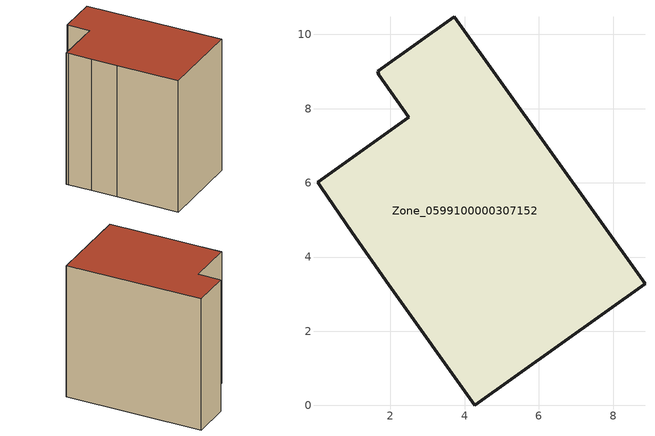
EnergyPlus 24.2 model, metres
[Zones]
Zone_0599100000307152
 floor ground (C_G): 1.68,8.91 1.65,9.01 3.72,10.48 8.86,3.27 4.27,0 1.95,3.26 0.98,4.66 0.12,5.89 0.03,6.01 2.49,7.77 z0
 wall outside (C_F): 8.86,3.27 3.72,10.48 1.65,9.01 1.68,8.91 2.49,7.77 0.03,6.01 0.12,5.89 0.98,4.66 1.95,3.26 4.27,0 8.86,3.27 z0:8.75
 roof outside (C_R): 1.95,3.26 4.27,0 8.86,3.27 3.72,10.48 1.65,9.01 1.68,8.91 2.49,7.77 0.03,6.01 0.12,5.89 0.98,4.66 z8.75
[BUILDING]
Pand.0599100000307152: North Axis=0; Terrain=City; Loads Convergence Tolerance Value=0.04; Temperature Convergence Tolerance Value=0.4; Solar Distribution=FullExterior; Maximum Number of Warmup Days=25; Minimum Number of Warmup Days=1
[Site:Location]
Rotterdam.The.Hague.AP_ZH_NLD Design_Conditions: Latitude=51.96; Longitude=4.45; Time Zone=1; Elevation=-4.5
[SITE:GROUNDTEMPERATURE:BUILDINGSURFACE]
18, 18, 18, 18, 18, 18, 18, 18, 18, 18, 18, 18
[MATERIAL] Thermal Absorptance=0.9; Solar Absorptance=0.7; Visible Absorptance=0.7
Name | Roughness | Thickness | Conductivity | Density | Specific Heat
G.TC.1975-1991 | MediumSmooth | 0.15 | 0.288461 | 540 | 1210
F.TC.1975-1991 | Rough | 0.3 | 0.230769 | 1920 | 840
R.TC.1975-1991 | MediumRough | 0.2 | 0.153846 | 1500 | 1000
[CONSTRUCTION]
C_G: G.TC.1975-1991
C_F: F.TC.1975-1991
C_R: R.TC.1975-1991
[ZONE]
Zone_0599100000307152: Type=1; Multiplier=1; Ceiling Height=Autocalculate; Volume=Autocalculate; Floor Area=autocalculate; Part of Total Floor Area=Yes
[ZONEINFILTRATION:DESIGNFLOWRATE]
Infil_Zone_0599100000307152: Zone or ZoneList or Space or SpaceList=Zone_0599100000307152; Schedule=AlwaysOn; Design Flow Rate Calculation Method=Flow/Area; Flow Rate per Floor Area=0.003; Constant Term Coefficient=1; Temperature Term Coefficient=0; Velocity Term Coefficient=0; Velocity Squared Term Coefficient=0
[HVACTEMPLATE:ZONE:IDEALLOADSAIRSYSTEM]
Zone_0599100000307152: Maximum Heating Supply Air Temperature=50; Minimum Cooling Supply Air Temperature=13; Maximum Heating Supply Air Humidity Ratio=0.0156; Minimum Cooling Supply Air Humidity Ratio=0.0077; Heating Limit=NoLimit; Cooling Limit=NoLimit; Dehumidification Control Type=ConstantSensibleHeatRatio; Cooling Sensible Heat Ratio=0.7; Dehumidification Setpoint=60; Humidification Control Type=None; Humidification Setpoint=30; Outdoor Air Method=None; Outdoor Air Flow Rate per Person=0.00944; Outdoor Air Flow Rate per Zone Floor Area=0; Outdoor Air Flow Rate per Zone=0; Demand Controlled Ventilation Type=None; Outdoor Air Economizer Type=NoEconomizer; Heat Recovery Type=None; Sensible Heat Recovery Effectiveness=0.7; Latent Heat Recovery Effectiveness=0.65
[ZONECONTROL:THERMOSTAT]
ThermostatControl_Zone_0599100000307152: Zone or ZoneList=Zone_0599100000307152; Control Type Schedule=DualSetpointControlType; Control 1=Thermostat_Zone_0599100000307152; Temperature Difference Between Cutout And Setpoint=0
[THERMOSTATSETPOINT:DUALSETPOINT]
Thermostat_Zone_0599100000307152: Heating Setpoint Temperature Schedule=HeatingSetpoint_Zone_0599100000307152; Cooling Setpoint Temperature Schedule=CoolingSetpoint_Zone_0599100000307152
[SCHEDULE:COMPACT]
HeatingSetpoint_Zone_0599100000307152: Through: 12/31, For: AllDays, Until: 24:00, 21
CoolingSetpoint_Zone_0599100000307152: Through: 12/31, For: AllDays, Until: 24:00, 24
DualSetpointControlType: Through: 12/31, For: AllDays, Until: 24:00, 4
AlwaysOn: Through: 12/31, For: AllDays, Until: 24:00, 1
